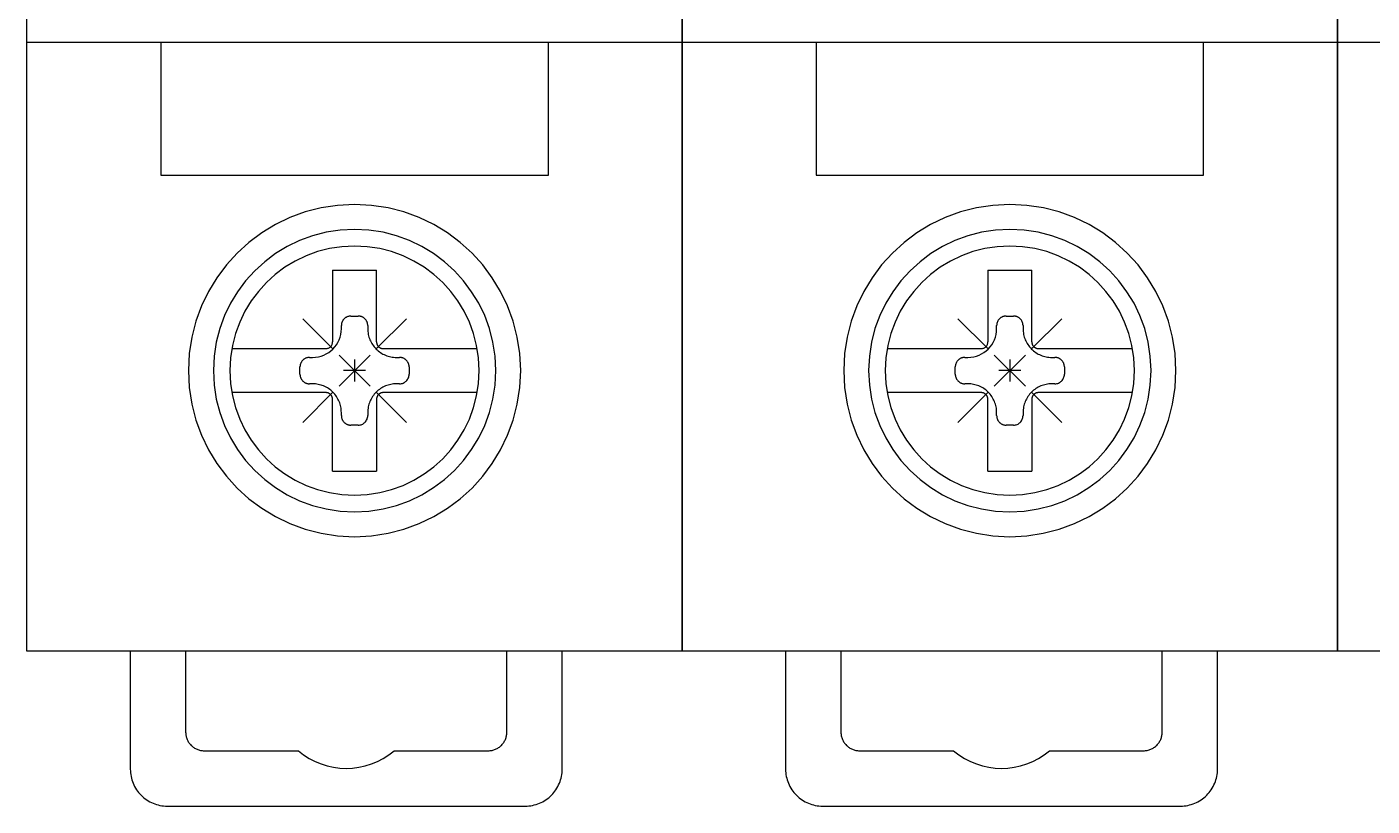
# Model space of a CAD drawing. Header units: millimetres. Extents: x 11116 to 13202, y 85802 to 88728.
# Drawn here: x 12200.18 to 12237.08, y 87155.43 to 87176.81 of the extents above; entities that cross this region are included whole.
import ezdxf

# ---------------------------------------------------------------- set-up
doc = ezdxf.new("R2010")
doc.units = ezdxf.units.MM
doc.styles.add('hwBorder', font='Cambria.ttf')

# ---------------------------------------------------------------- blocks, each defined once
blk = doc.blocks.new('*U2')
for points in [[(340.151, 40.711), (340.151, 120.193), (358.123, 120.193), (358.123, 40.711), (340.151, 40.711)], [(358.123, 40.711), (358.123, 120.193), (376.095, 120.193), (376.095, 40.711), (358.123, 40.711)], [(376.095, 40.711), (376.095, 120.193), (394.067, 120.193), (394.067, 40.711), (376.095, 40.711)], [(340.151, 57.417), (358.123, 57.417)], [(343.822, 57.417), (343.822, 53.772)], [(354.453, 53.772), (354.453, 57.417)], [(358.123, 57.417), (376.095, 57.417)], [(361.794, 57.417), (361.794, 53.772)], [(372.425, 53.772), (372.425, 57.417)], [(376.095, 57.417), (394.067, 57.417)], [(343.822, 53.772), (354.453, 53.772)], [(361.794, 53.772), (372.425, 53.772)], [(353.694, 48.406), (353.694, 48.406), (353.67, 48.872), (353.601, 49.324), (353.489, 49.761), (353.336, 50.18), (353.144, 50.578), (352.915, 50.954), (352.653, 51.304), (352.359, 51.628), (352.035, 51.922), (351.685, 52.184), (351.309, 52.413), (350.911, 52.604), (350.492, 52.758), (350.056, 52.87), (349.603, 52.939), (349.137, 52.962), (349.137, 52.962), (348.671, 52.939), (348.219, 52.87), (347.782, 52.758), (347.364, 52.604), (346.965, 52.413), (346.59, 52.184), (346.239, 51.922), (345.916, 51.628), (345.621, 51.304), (345.359, 50.954), (345.131, 50.578), (344.939, 50.18), (344.786, 49.761), (344.674, 49.324), (344.604, 48.872), (344.581, 48.406), (344.581, 48.406), (344.604, 47.94), (344.673, 47.488), (344.786, 47.051), (344.939, 46.633), (345.131, 46.234), (345.359, 45.859), (345.621, 45.508), (345.915, 45.184), (346.239, 44.89), (346.59, 44.628), (346.965, 44.4), (347.364, 44.208), (347.782, 44.055), (348.219, 43.942), (348.671, 43.873), (349.137, 43.85), (349.137, 43.85), (349.603, 43.873), (350.055, 43.942), (350.492, 44.055), (350.911, 44.208), (351.309, 44.4), (351.685, 44.628), (352.035, 44.89), (352.359, 45.184), (352.653, 45.508), (352.915, 45.859), (353.144, 46.234), (353.336, 46.633), (353.489, 47.051), (353.601, 47.488), (353.67, 47.94), (353.694, 48.406)], [(371.666, 48.406), (371.666, 48.406), (371.642, 48.872), (371.573, 49.324), (371.461, 49.761), (371.308, 50.18), (371.116, 50.578), (370.887, 50.954), (370.625, 51.304), (370.331, 51.628), (370.007, 51.922), (369.657, 52.184), (369.281, 52.413), (368.883, 52.604), (368.464, 52.758), (368.028, 52.87), (367.575, 52.939), (367.109, 52.962), (367.109, 52.962), (366.643, 52.939), (366.191, 52.87), (365.754, 52.758), (365.336, 52.604), (364.937, 52.413), (364.562, 52.184), (364.211, 51.922), (363.888, 51.628), (363.593, 51.304), (363.331, 50.954), (363.103, 50.578), (362.911, 50.18), (362.758, 49.761), (362.646, 49.324), (362.576, 48.872), (362.553, 48.406), (362.553, 48.406), (362.576, 47.94), (362.645, 47.488), (362.758, 47.051), (362.911, 46.633), (363.103, 46.234), (363.331, 45.859), (363.593, 45.508), (363.887, 45.184), (364.211, 44.89), (364.562, 44.628), (364.937, 44.4), (365.336, 44.208), (365.754, 44.055), (366.191, 43.942), (366.643, 43.873), (367.109, 43.85), (367.109, 43.85), (367.575, 43.873), (368.027, 43.942), (368.464, 44.055), (368.883, 44.208), (369.281, 44.4), (369.657, 44.628), (370.007, 44.89), (370.331, 45.184), (370.625, 45.508), (370.887, 45.859), (371.116, 46.234), (371.308, 46.633), (371.461, 47.051), (371.573, 47.488), (371.642, 47.94), (371.666, 48.406)], [(353.01, 48.406), (353.01, 48.406), (352.99, 48.802), (352.931, 49.187), (352.836, 49.558), (352.706, 49.914), (352.543, 50.252), (352.349, 50.571), (352.126, 50.87), (351.876, 51.145), (351.601, 51.395), (351.302, 51.617), (350.983, 51.812), (350.645, 51.975), (350.289, 52.105), (349.918, 52.2), (349.533, 52.259), (349.137, 52.279), (349.137, 52.279), (348.741, 52.259), (348.357, 52.2), (347.986, 52.105), (347.63, 51.975), (347.291, 51.812), (346.972, 51.617), (346.674, 51.395), (346.399, 51.145), (346.149, 50.87), (345.926, 50.571), (345.732, 50.252), (345.569, 49.914), (345.438, 49.558), (345.343, 49.187), (345.284, 48.802), (345.265, 48.406), (345.265, 48.406), (345.284, 48.01), (345.343, 47.626), (345.438, 47.254), (345.569, 46.899), (345.732, 46.56), (345.926, 46.241), (346.149, 45.943), (346.399, 45.668), (346.674, 45.418), (346.972, 45.195), (347.291, 45.001), (347.63, 44.838), (347.986, 44.707), (348.357, 44.612), (348.741, 44.553), (349.137, 44.533), (349.137, 44.533), (349.533, 44.553), (349.918, 44.612), (350.289, 44.707), (350.645, 44.838), (350.983, 45.001), (351.302, 45.195), (351.601, 45.418), (351.876, 45.668), (352.126, 45.943), (352.349, 46.241), (352.543, 46.56), (352.706, 46.899), (352.836, 47.254), (352.931, 47.626), (352.99, 48.01), (353.01, 48.406)], [(370.982, 48.406), (370.982, 48.406), (370.962, 48.802), (370.903, 49.187), (370.808, 49.558), (370.678, 49.914), (370.515, 50.252), (370.321, 50.571), (370.098, 50.87), (369.848, 51.145), (369.573, 51.395), (369.274, 51.617), (368.955, 51.812), (368.617, 51.975), (368.261, 52.105), (367.89, 52.2), (367.505, 52.259), (367.109, 52.279), (367.109, 52.279), (366.713, 52.259), (366.329, 52.2), (365.958, 52.105), (365.602, 51.975), (365.263, 51.812), (364.944, 51.617), (364.646, 51.395), (364.371, 51.145), (364.121, 50.87), (363.898, 50.571), (363.704, 50.252), (363.541, 49.914), (363.41, 49.558), (363.315, 49.187), (363.256, 48.802), (363.237, 48.406), (363.237, 48.406), (363.256, 48.01), (363.315, 47.626), (363.41, 47.254), (363.541, 46.899), (363.704, 46.56), (363.898, 46.241), (364.121, 45.943), (364.371, 45.668), (364.646, 45.418), (364.944, 45.195), (365.263, 45.001), (365.602, 44.838), (365.958, 44.707), (366.329, 44.612), (366.713, 44.553), (367.109, 44.533), (367.109, 44.533), (367.505, 44.553), (367.89, 44.612), (368.261, 44.707), (368.617, 44.838), (368.955, 45.001), (369.274, 45.195), (369.573, 45.418), (369.848, 45.668), (370.098, 45.943), (370.321, 46.241), (370.515, 46.56), (370.678, 46.899), (370.808, 47.254), (370.903, 47.626), (370.962, 48.01), (370.982, 48.406)], [(352.555, 48.406), (352.555, 48.406), (352.537, 48.756), (352.485, 49.095), (352.401, 49.422), (352.286, 49.736), (352.142, 50.035), (351.971, 50.317), (351.774, 50.58), (351.554, 50.822), (351.311, 51.043), (351.048, 51.24), (350.766, 51.411), (350.467, 51.555), (350.153, 51.67), (349.826, 51.754), (349.487, 51.806), (349.137, 51.823), (349.137, 51.823), (348.788, 51.806), (348.448, 51.754), (348.121, 51.67), (347.807, 51.555), (347.508, 51.411), (347.227, 51.24), (346.963, 51.043), (346.721, 50.822), (346.5, 50.58), (346.304, 50.317), (346.132, 50.035), (345.989, 49.736), (345.874, 49.422), (345.79, 49.095), (345.738, 48.756), (345.72, 48.406), (345.72, 48.406), (345.738, 48.057), (345.79, 47.717), (345.874, 47.39), (345.989, 47.076), (346.132, 46.777), (346.304, 46.495), (346.5, 46.232), (346.721, 45.99), (346.963, 45.769), (347.227, 45.572), (347.508, 45.401), (347.807, 45.257), (348.121, 45.143), (348.448, 45.058), (348.788, 45.006), (349.137, 44.989), (349.137, 44.989), (349.487, 45.006), (349.826, 45.058), (350.153, 45.143), (350.467, 45.257), (350.766, 45.401), (351.048, 45.572), (351.311, 45.769), (351.554, 45.99), (351.774, 46.232), (351.971, 46.495), (352.142, 46.777), (352.286, 47.076), (352.401, 47.39), (352.485, 47.717), (352.537, 48.057), (352.555, 48.406)], [(370.527, 48.406), (370.527, 48.406), (370.509, 48.756), (370.457, 49.095), (370.373, 49.422), (370.258, 49.736), (370.114, 50.035), (369.943, 50.317), (369.746, 50.58), (369.526, 50.822), (369.283, 51.043), (369.02, 51.24), (368.738, 51.411), (368.439, 51.555), (368.125, 51.67), (367.798, 51.754), (367.459, 51.806), (367.109, 51.823), (367.109, 51.823), (366.76, 51.806), (366.42, 51.754), (366.093, 51.67), (365.779, 51.555), (365.48, 51.411), (365.199, 51.24), (364.935, 51.043), (364.693, 50.822), (364.472, 50.58), (364.276, 50.317), (364.104, 50.035), (363.961, 49.736), (363.846, 49.422), (363.762, 49.095), (363.71, 48.756), (363.692, 48.406), (363.692, 48.406), (363.71, 48.057), (363.762, 47.717), (363.846, 47.39), (363.961, 47.076), (364.104, 46.777), (364.276, 46.495), (364.472, 46.232), (364.693, 45.99), (364.935, 45.769), (365.199, 45.572), (365.48, 45.401), (365.779, 45.257), (366.093, 45.143), (366.42, 45.058), (366.76, 45.006), (367.109, 44.989), (367.109, 44.989), (367.459, 45.006), (367.798, 45.058), (368.125, 45.143), (368.439, 45.257), (368.738, 45.401), (369.02, 45.572), (369.283, 45.769), (369.526, 45.99), (369.746, 46.232), (369.943, 46.495), (370.114, 46.777), (370.258, 47.076), (370.373, 47.39), (370.457, 47.717), (370.509, 48.057), (370.527, 48.406)], [(348.534, 51.164), (348.534, 49.192)], [(348.534, 51.164), (349.741, 51.164)], [(349.741, 49.192), (349.741, 51.164)], [(366.506, 51.164), (367.713, 51.164)], [(366.506, 51.164), (366.506, 49.192)], [(367.713, 49.192), (367.713, 51.164)], [(347.715, 49.829), (348.534, 49.01)], [(349.038, 49.903), (349.038, 49.903), (349.025, 49.902), (349.012, 49.901), (348.999, 49.9), (348.986, 49.898), (348.974, 49.895), (348.961, 49.891), (348.949, 49.887), (348.937, 49.883), (348.926, 49.878), (348.914, 49.872), (348.903, 49.866), (348.892, 49.859), (348.882, 49.851), (348.871, 49.843), (348.862, 49.835), (348.852, 49.826), (348.852, 49.826), (348.843, 49.816), (348.835, 49.807), (348.827, 49.796), (348.819, 49.786), (348.812, 49.775), (348.806, 49.764), (348.8, 49.752), (348.795, 49.741), (348.79, 49.729), (348.787, 49.717), (348.783, 49.704), (348.78, 49.692), (348.778, 49.679), (348.777, 49.666), (348.776, 49.653), (348.775, 49.64)], [(349.038, 49.903), (349.237, 49.903)], [(349.499, 49.64), (349.499, 49.64), (349.499, 49.653), (349.498, 49.666), (349.496, 49.679), (349.494, 49.692), (349.491, 49.704), (349.488, 49.717), (349.484, 49.729), (349.479, 49.741), (349.474, 49.752), (349.468, 49.764), (349.462, 49.775), (349.455, 49.786), (349.448, 49.796), (349.44, 49.807), (349.431, 49.816), (349.423, 49.826), (349.423, 49.826), (349.413, 49.835), (349.403, 49.843), (349.393, 49.851), (349.383, 49.859), (349.372, 49.866), (349.36, 49.872), (349.349, 49.878), (349.337, 49.883), (349.325, 49.887), (349.313, 49.891), (349.301, 49.895), (349.288, 49.898), (349.276, 49.9), (349.263, 49.901), (349.25, 49.902), (349.237, 49.903)], [(349.741, 49.01), (350.56, 49.829)], [(365.687, 49.829), (366.506, 49.01)], [(367.01, 49.903), (367.01, 49.903), (366.997, 49.902), (366.984, 49.901), (366.971, 49.9), (366.958, 49.898), (366.946, 49.895), (366.933, 49.891), (366.921, 49.887), (366.909, 49.883), (366.898, 49.878), (366.886, 49.872), (366.875, 49.866), (366.864, 49.859), (366.854, 49.851), (366.843, 49.843), (366.834, 49.835), (366.824, 49.826), (366.824, 49.826), (366.815, 49.816), (366.807, 49.807), (366.799, 49.796), (366.791, 49.786), (366.784, 49.775), (366.778, 49.764), (366.772, 49.752), (366.767, 49.741), (366.762, 49.729), (366.759, 49.717), (366.755, 49.704), (366.752, 49.692), (366.75, 49.679), (366.749, 49.666), (366.748, 49.653), (366.747, 49.64)], [(367.01, 49.903), (367.209, 49.903)], [(367.471, 49.64), (367.471, 49.64), (367.471, 49.653), (367.47, 49.666), (367.468, 49.679), (367.466, 49.692), (367.463, 49.704), (367.46, 49.717), (367.456, 49.729), (367.451, 49.741), (367.446, 49.752), (367.44, 49.764), (367.434, 49.775), (367.427, 49.786), (367.42, 49.796), (367.412, 49.807), (367.403, 49.816), (367.395, 49.826), (367.395, 49.826), (367.385, 49.835), (367.375, 49.843), (367.365, 49.851), (367.355, 49.859), (367.344, 49.866), (367.332, 49.872), (367.321, 49.878), (367.309, 49.883), (367.297, 49.887), (367.285, 49.891), (367.273, 49.895), (367.26, 49.898), (367.248, 49.9), (367.235, 49.901), (367.222, 49.902), (367.209, 49.903)], [(367.713, 49.01), (368.532, 49.829)], [(347.988, 48.768), (347.988, 48.768), (348.068, 48.772), (348.147, 48.784), (348.222, 48.804), (348.294, 48.83), (348.363, 48.863), (348.428, 48.903), (348.489, 48.948), (348.545, 48.999), (348.595, 49.055), (348.641, 49.115), (348.68, 49.18), (348.713, 49.249), (348.74, 49.322), (348.759, 49.397), (348.771, 49.475), (348.775, 49.555)], [(348.775, 49.555), (348.775, 49.64)], [(349.499, 49.64), (349.499, 49.555)], [(349.499, 49.555), (349.499, 49.555), (349.5, 49.517), (349.503, 49.478), (349.508, 49.439), (349.515, 49.401), (349.523, 49.364), (349.533, 49.327), (349.545, 49.29), (349.559, 49.254), (349.575, 49.219), (349.592, 49.185), (349.611, 49.151), (349.632, 49.119), (349.654, 49.087), (349.678, 49.057), (349.703, 49.027), (349.73, 48.999), (349.73, 48.999), (349.758, 48.972), (349.788, 48.947), (349.818, 48.923), (349.85, 48.901), (349.882, 48.88), (349.916, 48.861), (349.95, 48.844), (349.985, 48.828), (350.021, 48.814), (350.058, 48.802), (350.095, 48.792), (350.132, 48.783), (350.17, 48.777), (350.209, 48.772), (350.248, 48.769), (350.287, 48.768)], [(365.96, 48.768), (365.96, 48.768), (366.04, 48.772), (366.119, 48.784), (366.194, 48.804), (366.266, 48.83), (366.335, 48.863), (366.4, 48.903), (366.461, 48.948), (366.517, 48.999), (366.567, 49.055), (366.613, 49.115), (366.652, 49.18), (366.685, 49.249), (366.712, 49.322), (366.731, 49.397), (366.743, 49.475), (366.747, 49.555)], [(366.747, 49.555), (366.747, 49.64)], [(367.471, 49.64), (367.471, 49.555)], [(367.471, 49.555), (367.471, 49.555), (367.472, 49.517), (367.475, 49.478), (367.48, 49.439), (367.487, 49.401), (367.495, 49.364), (367.505, 49.327), (367.517, 49.29), (367.531, 49.254), (367.547, 49.219), (367.564, 49.185), (367.583, 49.151), (367.604, 49.119), (367.626, 49.087), (367.65, 49.057), (367.675, 49.027), (367.702, 48.999), (367.702, 48.999), (367.73, 48.972), (367.76, 48.947), (367.79, 48.923), (367.822, 48.901), (367.854, 48.88), (367.888, 48.861), (367.922, 48.844), (367.957, 48.828), (367.993, 48.814), (368.03, 48.802), (368.067, 48.792), (368.104, 48.783), (368.142, 48.777), (368.181, 48.772), (368.22, 48.769), (368.259, 48.768)], [(348.352, 49.01), (348.352, 49.01), (348.37, 49.011), (348.388, 49.013), (348.406, 49.018), (348.423, 49.024), (348.438, 49.032), (348.453, 49.041), (348.467, 49.051), (348.481, 49.063), (348.492, 49.076), (348.503, 49.09), (348.512, 49.105), (348.52, 49.121), (348.526, 49.138), (348.53, 49.155), (348.533, 49.173), (348.534, 49.192)], [(349.741, 49.192), (349.741, 49.192), (349.741, 49.183), (349.741, 49.174), (349.742, 49.165), (349.744, 49.156), (349.746, 49.148), (349.748, 49.139), (349.751, 49.131), (349.754, 49.122), (349.758, 49.114), (349.762, 49.106), (349.766, 49.099), (349.771, 49.091), (349.776, 49.084), (349.782, 49.076), (349.788, 49.07), (349.794, 49.063), (349.794, 49.063), (349.8, 49.057), (349.807, 49.051), (349.814, 49.045), (349.822, 49.04), (349.829, 49.036), (349.837, 49.031), (349.845, 49.027), (349.853, 49.023), (349.861, 49.02), (349.87, 49.018), (349.878, 49.015), (349.887, 49.013), (349.896, 49.012), (349.905, 49.01), (349.914, 49.01), (349.923, 49.01)], [(366.324, 49.01), (366.324, 49.01), (366.342, 49.011), (366.36, 49.013), (366.378, 49.018), (366.395, 49.024), (366.41, 49.032), (366.425, 49.041), (366.439, 49.051), (366.453, 49.063), (366.464, 49.076), (366.475, 49.09), (366.484, 49.105), (366.492, 49.121), (366.498, 49.138), (366.502, 49.155), (366.505, 49.173), (366.506, 49.192)], [(367.713, 49.192), (367.713, 49.192), (367.713, 49.183), (367.713, 49.174), (367.714, 49.165), (367.716, 49.156), (367.718, 49.148), (367.72, 49.139), (367.723, 49.131), (367.726, 49.122), (367.73, 49.114), (367.734, 49.106), (367.738, 49.099), (367.743, 49.091), (367.748, 49.084), (367.754, 49.076), (367.76, 49.07), (367.766, 49.063), (367.766, 49.063), (367.772, 49.057), (367.779, 49.051), (367.786, 49.045), (367.794, 49.04), (367.801, 49.036), (367.809, 49.031), (367.817, 49.027), (367.825, 49.023), (367.833, 49.02), (367.842, 49.018), (367.85, 49.015), (367.859, 49.013), (367.868, 49.012), (367.877, 49.01), (367.886, 49.01), (367.895, 49.01)], [(345.774, 49.01), (348.352, 49.01)], [(347.903, 48.768), (347.903, 48.768), (347.89, 48.768), (347.877, 48.767), (347.864, 48.765), (347.852, 48.763), (347.839, 48.76), (347.827, 48.757), (347.815, 48.753), (347.803, 48.748), (347.791, 48.743), (347.779, 48.737), (347.768, 48.731), (347.758, 48.724), (347.747, 48.717), (347.737, 48.709), (347.727, 48.7), (347.718, 48.691), (347.718, 48.691), (347.709, 48.682), (347.7, 48.672), (347.692, 48.662), (347.685, 48.651), (347.678, 48.641), (347.672, 48.63), (347.666, 48.618), (347.661, 48.606), (347.656, 48.594), (347.652, 48.582), (347.649, 48.57), (347.646, 48.557), (347.644, 48.545), (347.642, 48.532), (347.641, 48.519), (347.641, 48.506)], [(347.903, 48.768), (347.988, 48.768)], [(348.711, 47.979), (349.564, 48.833)], [(348.711, 48.833), (349.564, 47.979)], [(349.137, 48.708), (349.137, 48.104)], [(349.923, 49.01), (352.501, 49.01)], [(350.287, 48.768), (350.371, 48.768)], [(350.634, 48.506), (350.634, 48.506), (350.633, 48.519), (350.633, 48.532), (350.631, 48.545), (350.629, 48.557), (350.626, 48.57), (350.622, 48.582), (350.618, 48.594), (350.614, 48.606), (350.609, 48.618), (350.603, 48.63), (350.597, 48.641), (350.59, 48.651), (350.582, 48.662), (350.574, 48.672), (350.566, 48.682), (350.557, 48.691), (350.557, 48.691), (350.548, 48.7), (350.538, 48.709), (350.527, 48.717), (350.517, 48.724), (350.506, 48.731), (350.495, 48.737), (350.483, 48.743), (350.472, 48.748), (350.46, 48.753), (350.448, 48.757), (350.435, 48.76), (350.423, 48.763), (350.41, 48.765), (350.397, 48.767), (350.384, 48.768), (350.371, 48.768)], [(363.746, 49.01), (366.324, 49.01)], [(365.875, 48.768), (365.875, 48.768), (365.862, 48.768), (365.849, 48.767), (365.836, 48.765), (365.824, 48.763), (365.811, 48.76), (365.799, 48.757), (365.787, 48.753), (365.775, 48.748), (365.763, 48.743), (365.751, 48.737), (365.74, 48.731), (365.73, 48.724), (365.719, 48.717), (365.709, 48.709), (365.699, 48.7), (365.69, 48.691), (365.69, 48.691), (365.681, 48.682), (365.672, 48.672), (365.664, 48.662), (365.657, 48.651), (365.65, 48.641), (365.644, 48.63), (365.638, 48.618), (365.633, 48.606), (365.628, 48.594), (365.624, 48.582), (365.621, 48.57), (365.618, 48.557), (365.616, 48.545), (365.614, 48.532), (365.613, 48.519), (365.613, 48.506)], [(365.875, 48.768), (365.96, 48.768)], [(366.683, 48.833), (367.536, 47.979)], [(366.683, 47.979), (367.536, 48.833)], [(367.109, 48.708), (367.109, 48.104)], [(367.895, 49.01), (370.473, 49.01)], [(368.259, 48.768), (368.343, 48.768)], [(368.606, 48.506), (368.606, 48.506), (368.605, 48.519), (368.605, 48.532), (368.603, 48.545), (368.601, 48.557), (368.598, 48.57), (368.594, 48.582), (368.59, 48.594), (368.586, 48.606), (368.581, 48.618), (368.575, 48.63), (368.569, 48.641), (368.562, 48.651), (368.554, 48.662), (368.546, 48.672), (368.538, 48.682), (368.529, 48.691), (368.529, 48.691), (368.52, 48.7), (368.51, 48.709), (368.499, 48.717), (368.489, 48.724), (368.478, 48.731), (368.467, 48.737), (368.455, 48.743), (368.444, 48.748), (368.432, 48.753), (368.42, 48.757), (368.407, 48.76), (368.395, 48.763), (368.382, 48.765), (368.369, 48.767), (368.356, 48.768), (368.343, 48.768)], [(347.641, 48.306), (347.641, 48.506)], [(349.439, 48.406), (348.836, 48.406)], [(350.634, 48.506), (350.634, 48.306)], [(365.613, 48.306), (365.613, 48.506)], [(367.411, 48.406), (366.808, 48.406)], [(368.606, 48.506), (368.606, 48.306)], [(347.641, 48.306), (347.641, 48.306), (347.641, 48.293), (347.642, 48.28), (347.644, 48.268), (347.646, 48.255), (347.649, 48.242), (347.652, 48.23), (347.656, 48.218), (347.661, 48.206), (347.666, 48.194), (347.672, 48.183), (347.678, 48.172), (347.685, 48.161), (347.692, 48.15), (347.7, 48.14), (347.709, 48.13), (347.718, 48.121), (347.718, 48.121), (347.727, 48.112), (347.737, 48.103), (347.747, 48.095), (347.758, 48.088), (347.768, 48.081), (347.779, 48.075), (347.791, 48.069), (347.803, 48.064), (347.815, 48.059), (347.827, 48.055), (347.839, 48.052), (347.852, 48.049), (347.864, 48.047), (347.877, 48.045), (347.89, 48.044), (347.903, 48.044)], [(347.988, 48.044), (347.903, 48.044)], [(348.775, 47.256), (348.775, 47.256), (348.774, 47.296), (348.771, 47.334), (348.767, 47.373), (348.76, 47.411), (348.751, 47.449), (348.741, 47.486), (348.729, 47.522), (348.715, 47.558), (348.7, 47.593), (348.682, 47.627), (348.664, 47.661), (348.643, 47.693), (348.621, 47.725), (348.597, 47.756), (348.572, 47.785), (348.545, 47.813), (348.545, 47.813), (348.516, 47.84), (348.487, 47.866), (348.456, 47.89), (348.425, 47.912), (348.392, 47.932), (348.359, 47.951), (348.324, 47.969), (348.289, 47.984), (348.253, 47.998), (348.217, 48.01), (348.18, 48.02), (348.142, 48.029), (348.104, 48.035), (348.066, 48.04), (348.027, 48.043), (347.988, 48.044)], [(350.287, 48.044), (350.287, 48.044), (350.248, 48.043), (350.209, 48.04), (350.17, 48.035), (350.132, 48.029), (350.095, 48.02), (350.058, 48.01), (350.021, 47.998), (349.985, 47.984), (349.95, 47.969), (349.916, 47.951), (349.882, 47.932), (349.85, 47.912), (349.818, 47.89), (349.788, 47.866), (349.758, 47.84), (349.73, 47.813), (349.73, 47.813), (349.703, 47.785), (349.678, 47.756), (349.654, 47.725), (349.632, 47.693), (349.611, 47.661), (349.592, 47.627), (349.575, 47.593), (349.559, 47.558), (349.545, 47.522), (349.533, 47.486), (349.523, 47.449), (349.515, 47.411), (349.508, 47.373), (349.503, 47.334), (349.5, 47.296), (349.499, 47.256)], [(350.371, 48.044), (350.287, 48.044)], [(350.371, 48.044), (350.371, 48.044), (350.398, 48.045), (350.424, 48.049), (350.449, 48.056), (350.474, 48.065), (350.496, 48.076), (350.518, 48.089), (350.538, 48.104), (350.557, 48.121), (350.574, 48.139), (350.589, 48.16), (350.602, 48.181), (350.613, 48.204), (350.622, 48.228), (350.629, 48.253), (350.632, 48.28), (350.634, 48.306)], [(365.613, 48.306), (365.613, 48.306), (365.613, 48.293), (365.614, 48.28), (365.616, 48.268), (365.618, 48.255), (365.621, 48.242), (365.624, 48.23), (365.628, 48.218), (365.633, 48.206), (365.638, 48.194), (365.644, 48.183), (365.65, 48.172), (365.657, 48.161), (365.664, 48.15), (365.672, 48.14), (365.681, 48.13), (365.69, 48.121), (365.69, 48.121), (365.699, 48.112), (365.709, 48.103), (365.719, 48.095), (365.73, 48.088), (365.74, 48.081), (365.751, 48.075), (365.763, 48.069), (365.775, 48.064), (365.787, 48.059), (365.799, 48.055), (365.811, 48.052), (365.824, 48.049), (365.836, 48.047), (365.849, 48.045), (365.862, 48.044), (365.875, 48.044)], [(365.96, 48.044), (365.875, 48.044)], [(366.747, 47.256), (366.747, 47.256), (366.746, 47.296), (366.743, 47.334), (366.739, 47.373), (366.732, 47.411), (366.723, 47.449), (366.713, 47.486), (366.701, 47.522), (366.687, 47.558), (366.672, 47.593), (366.654, 47.627), (366.636, 47.661), (366.615, 47.693), (366.593, 47.725), (366.569, 47.756), (366.544, 47.785), (366.517, 47.813), (366.517, 47.813), (366.488, 47.84), (366.459, 47.866), (366.428, 47.89), (366.397, 47.912), (366.364, 47.932), (366.331, 47.951), (366.296, 47.969), (366.261, 47.984), (366.225, 47.998), (366.189, 48.01), (366.152, 48.02), (366.114, 48.029), (366.076, 48.035), (366.038, 48.04), (365.999, 48.043), (365.96, 48.044)], [(368.259, 48.044), (368.259, 48.044), (368.22, 48.043), (368.181, 48.04), (368.142, 48.035), (368.104, 48.029), (368.067, 48.02), (368.03, 48.01), (367.993, 47.998), (367.957, 47.984), (367.922, 47.969), (367.888, 47.951), (367.854, 47.932), (367.822, 47.912), (367.79, 47.89), (367.76, 47.866), (367.73, 47.84), (367.702, 47.813), (367.702, 47.813), (367.675, 47.785), (367.65, 47.756), (367.626, 47.725), (367.604, 47.693), (367.583, 47.661), (367.564, 47.627), (367.547, 47.593), (367.531, 47.558), (367.517, 47.522), (367.505, 47.486), (367.495, 47.449), (367.487, 47.411), (367.48, 47.373), (367.475, 47.334), (367.472, 47.296), (367.471, 47.256)], [(368.343, 48.044), (368.259, 48.044)], [(368.343, 48.044), (368.343, 48.044), (368.37, 48.045), (368.396, 48.049), (368.421, 48.056), (368.446, 48.065), (368.468, 48.076), (368.49, 48.089), (368.51, 48.104), (368.529, 48.121), (368.546, 48.139), (368.561, 48.16), (368.574, 48.181), (368.585, 48.204), (368.594, 48.228), (368.601, 48.253), (368.604, 48.28), (368.606, 48.306)], [(348.352, 47.802), (345.774, 47.802)], [(347.715, 46.983), (348.534, 47.802)], [(348.534, 47.62), (348.534, 47.62), (348.534, 47.629), (348.533, 47.638), (348.532, 47.647), (348.53, 47.656), (348.528, 47.665), (348.526, 47.673), (348.523, 47.682), (348.52, 47.69), (348.516, 47.698), (348.512, 47.706), (348.508, 47.714), (348.503, 47.721), (348.498, 47.729), (348.493, 47.736), (348.487, 47.743), (348.481, 47.749), (348.481, 47.749), (348.474, 47.755), (348.467, 47.761), (348.46, 47.767), (348.453, 47.772), (348.445, 47.777), (348.437, 47.781), (348.429, 47.785), (348.421, 47.789), (348.413, 47.792), (348.405, 47.795), (348.396, 47.797), (348.387, 47.799), (348.378, 47.801), (348.37, 47.802), (348.361, 47.802), (348.352, 47.802)], [(348.534, 45.648), (348.534, 47.62)], [(349.923, 47.802), (349.923, 47.802), (349.914, 47.802), (349.905, 47.802), (349.896, 47.801), (349.887, 47.799), (349.878, 47.797), (349.87, 47.795), (349.861, 47.792), (349.853, 47.789), (349.845, 47.785), (349.837, 47.781), (349.829, 47.777), (349.822, 47.772), (349.814, 47.767), (349.807, 47.761), (349.8, 47.755), (349.794, 47.749), (349.794, 47.749), (349.788, 47.743), (349.782, 47.736), (349.776, 47.729), (349.771, 47.721), (349.766, 47.714), (349.762, 47.706), (349.758, 47.698), (349.754, 47.69), (349.751, 47.682), (349.748, 47.673), (349.746, 47.665), (349.744, 47.656), (349.742, 47.647), (349.741, 47.638), (349.741, 47.629), (349.741, 47.62)], [(349.741, 47.802), (350.56, 46.983)], [(349.741, 47.62), (349.741, 45.648)], [(352.501, 47.802), (349.923, 47.802)], [(366.324, 47.802), (363.746, 47.802)], [(365.687, 46.983), (366.506, 47.802)], [(366.506, 47.62), (366.506, 47.62), (366.506, 47.629), (366.505, 47.638), (366.504, 47.647), (366.502, 47.656), (366.5, 47.665), (366.498, 47.673), (366.495, 47.682), (366.492, 47.69), (366.488, 47.698), (366.484, 47.706), (366.48, 47.714), (366.475, 47.721), (366.47, 47.729), (366.465, 47.736), (366.459, 47.743), (366.453, 47.749), (366.453, 47.749), (366.446, 47.755), (366.439, 47.761), (366.432, 47.767), (366.425, 47.772), (366.417, 47.777), (366.409, 47.781), (366.401, 47.785), (366.393, 47.789), (366.385, 47.792), (366.377, 47.795), (366.368, 47.797), (366.359, 47.799), (366.35, 47.801), (366.342, 47.802), (366.333, 47.802), (366.324, 47.802)], [(366.506, 45.648), (366.506, 47.62)], [(367.713, 47.802), (368.532, 46.983)], [(367.895, 47.802), (367.895, 47.802), (367.886, 47.802), (367.877, 47.802), (367.868, 47.801), (367.859, 47.799), (367.85, 47.797), (367.842, 47.795), (367.833, 47.792), (367.825, 47.789), (367.817, 47.785), (367.809, 47.781), (367.801, 47.777), (367.794, 47.772), (367.786, 47.767), (367.779, 47.761), (367.772, 47.755), (367.766, 47.749), (367.766, 47.749), (367.76, 47.743), (367.754, 47.736), (367.748, 47.729), (367.743, 47.721), (367.738, 47.714), (367.734, 47.706), (367.73, 47.698), (367.726, 47.69), (367.723, 47.682), (367.72, 47.673), (367.718, 47.665), (367.716, 47.656), (367.714, 47.647), (367.713, 47.638), (367.713, 47.629), (367.713, 47.62)], [(367.713, 47.62), (367.713, 45.648)], [(370.473, 47.802), (367.895, 47.802)], [(348.775, 47.172), (348.775, 47.256)], [(349.499, 47.256), (349.499, 47.172)], [(366.747, 47.172), (366.747, 47.256)], [(367.471, 47.256), (367.471, 47.172)], [(348.775, 47.172), (348.775, 47.172), (348.776, 47.159), (348.777, 47.146), (348.778, 47.133), (348.78, 47.121), (348.783, 47.108), (348.787, 47.096), (348.79, 47.084), (348.795, 47.072), (348.8, 47.06), (348.806, 47.048), (348.812, 47.037), (348.819, 47.026), (348.827, 47.016), (348.835, 47.006), (348.843, 46.996), (348.852, 46.986), (348.852, 46.986), (348.862, 46.977), (348.871, 46.969), (348.882, 46.961), (348.892, 46.954), (348.903, 46.947), (348.914, 46.941), (348.926, 46.935), (348.937, 46.93), (348.949, 46.925), (348.961, 46.921), (348.974, 46.918), (348.986, 46.915), (348.999, 46.913), (349.012, 46.911), (349.025, 46.91), (349.038, 46.909)], [(349.237, 46.909), (349.038, 46.909)], [(349.237, 46.909), (349.237, 46.909), (349.264, 46.911), (349.29, 46.915), (349.315, 46.921), (349.339, 46.93), (349.362, 46.941), (349.383, 46.954), (349.404, 46.97), (349.422, 46.986), (349.439, 47.005), (349.454, 47.025), (349.468, 47.047), (349.479, 47.07), (349.487, 47.094), (349.494, 47.119), (349.498, 47.145), (349.499, 47.172)], [(366.747, 47.172), (366.747, 47.172), (366.748, 47.159), (366.749, 47.146), (366.75, 47.133), (366.752, 47.121), (366.755, 47.108), (366.759, 47.096), (366.762, 47.084), (366.767, 47.072), (366.772, 47.06), (366.778, 47.048), (366.784, 47.037), (366.791, 47.026), (366.799, 47.016), (366.807, 47.006), (366.815, 46.996), (366.824, 46.986), (366.824, 46.986), (366.834, 46.977), (366.843, 46.969), (366.854, 46.961), (366.864, 46.954), (366.875, 46.947), (366.886, 46.941), (366.898, 46.935), (366.909, 46.93), (366.921, 46.925), (366.933, 46.921), (366.946, 46.918), (366.958, 46.915), (366.971, 46.913), (366.984, 46.911), (366.997, 46.91), (367.01, 46.909)], [(367.209, 46.909), (367.01, 46.909)], [(367.209, 46.909), (367.209, 46.909), (367.236, 46.911), (367.262, 46.915), (367.287, 46.921), (367.311, 46.93), (367.334, 46.941), (367.355, 46.954), (367.376, 46.97), (367.394, 46.986), (367.411, 47.005), (367.426, 47.025), (367.44, 47.047), (367.451, 47.07), (367.459, 47.094), (367.466, 47.119), (367.47, 47.145), (367.471, 47.172)], [(348.534, 45.648), (349.741, 45.648)], [(366.506, 45.648), (367.713, 45.648)], [(342.986, 40.711), (342.986, 37.471), (342.986, 37.471), (342.988, 37.421), (342.991, 37.371), (342.997, 37.321), (343.006, 37.273), (343.017, 37.224), (343.03, 37.177), (343.046, 37.13), (343.063, 37.084), (343.083, 37.038), (343.106, 36.994), (343.13, 36.951), (343.156, 36.909), (343.185, 36.869), (343.216, 36.829), (343.248, 36.791), (343.283, 36.755), (343.283, 36.755), (343.319, 36.72), (343.357, 36.688), (343.396, 36.657), (343.437, 36.629), (343.479, 36.602), (343.522, 36.578), (343.566, 36.556), (343.611, 36.536), (343.657, 36.518), (343.704, 36.502), (343.752, 36.489), (343.8, 36.478), (343.849, 36.47), (343.899, 36.463), (343.949, 36.46), (343.999, 36.458), (353.82, 36.458), (353.82, 36.458), (353.87, 36.46), (353.92, 36.463), (353.97, 36.47), (354.019, 36.478), (354.067, 36.489), (354.114, 36.502), (354.161, 36.518), (354.208, 36.536), (354.253, 36.556), (354.297, 36.578), (354.34, 36.602), (354.382, 36.629), (354.422, 36.657), (354.462, 36.688), (354.5, 36.72), (354.536, 36.755), (354.536, 36.755), (354.571, 36.791), (354.603, 36.829), (354.634, 36.869), (354.662, 36.909), (354.689, 36.951), (354.713, 36.994), (354.735, 37.038), (354.756, 37.084), (354.773, 37.13), (354.789, 37.177), (354.802, 37.224), (354.813, 37.273), (354.821, 37.321), (354.828, 37.371), (354.831, 37.421), (354.833, 37.471), (354.833, 40.711)], [(344.505, 40.711), (344.505, 38.483), (344.505, 38.483), (344.506, 38.458), (344.508, 38.433), (344.511, 38.409), (344.515, 38.384), (344.52, 38.36), (344.527, 38.336), (344.535, 38.313), (344.544, 38.29), (344.554, 38.267), (344.565, 38.245), (344.577, 38.224), (344.59, 38.203), (344.604, 38.183), (344.62, 38.163), (344.636, 38.144), (344.653, 38.125), (344.653, 38.125), (344.672, 38.108), (344.69, 38.092), (344.71, 38.077), (344.73, 38.062), (344.751, 38.049), (344.773, 38.037), (344.795, 38.026), (344.818, 38.016), (344.84, 38.007), (344.864, 37.999), (344.888, 37.993), (344.912, 37.987), (344.936, 37.983), (344.961, 37.98), (344.986, 37.978), (345.011, 37.977), (347.596, 37.977)], [(350.223, 37.977), (352.808, 37.977), (352.808, 37.977), (352.833, 37.978), (352.858, 37.98), (352.882, 37.983), (352.907, 37.987), (352.931, 37.993), (352.955, 37.999), (352.978, 38.007), (353.001, 38.016), (353.024, 38.026), (353.046, 38.037), (353.067, 38.049), (353.088, 38.062), (353.109, 38.077), (353.128, 38.092), (353.147, 38.108), (353.166, 38.125), (353.166, 38.125), (353.183, 38.144), (353.199, 38.163), (353.214, 38.183), (353.229, 38.203), (353.242, 38.224), (353.254, 38.245), (353.265, 38.267), (353.275, 38.29), (353.284, 38.313), (353.292, 38.336), (353.299, 38.36), (353.304, 38.384), (353.308, 38.409), (353.311, 38.433), (353.313, 38.458), (353.314, 38.483), (353.314, 40.711)], [(360.958, 40.711), (360.958, 37.471), (360.958, 37.471), (360.96, 37.421), (360.963, 37.371), (360.969, 37.321), (360.978, 37.273), (360.989, 37.224), (361.002, 37.177), (361.018, 37.13), (361.035, 37.084), (361.055, 37.038), (361.078, 36.994), (361.102, 36.951), (361.128, 36.909), (361.157, 36.869), (361.188, 36.829), (361.22, 36.791), (361.255, 36.755), (361.255, 36.755), (361.291, 36.72), (361.329, 36.688), (361.368, 36.657), (361.409, 36.629), (361.451, 36.602), (361.494, 36.578), (361.538, 36.556), (361.583, 36.536), (361.629, 36.518), (361.676, 36.502), (361.724, 36.489), (361.772, 36.478), (361.821, 36.47), (361.871, 36.463), (361.921, 36.46), (361.971, 36.458), (371.792, 36.458), (371.792, 36.458), (371.842, 36.46), (371.892, 36.463), (371.942, 36.47), (371.991, 36.478), (372.039, 36.489), (372.086, 36.502), (372.133, 36.518), (372.18, 36.536), (372.225, 36.556), (372.269, 36.578), (372.312, 36.602), (372.354, 36.629), (372.394, 36.657), (372.434, 36.688), (372.472, 36.72), (372.508, 36.755), (372.508, 36.755), (372.543, 36.791), (372.575, 36.829), (372.606, 36.869), (372.634, 36.909), (372.661, 36.951), (372.685, 36.994), (372.707, 37.038), (372.728, 37.084), (372.745, 37.13), (372.761, 37.177), (372.774, 37.224), (372.785, 37.273), (372.793, 37.321), (372.8, 37.371), (372.803, 37.421), (372.805, 37.471), (372.805, 40.711)], [(362.477, 40.711), (362.477, 38.483), (362.477, 38.483), (362.478, 38.458), (362.48, 38.433), (362.483, 38.409), (362.487, 38.384), (362.492, 38.36), (362.499, 38.336), (362.507, 38.313), (362.516, 38.29), (362.526, 38.267), (362.537, 38.245), (362.549, 38.224), (362.562, 38.203), (362.576, 38.183), (362.592, 38.163), (362.608, 38.144), (362.625, 38.125), (362.625, 38.125), (362.644, 38.108), (362.662, 38.092), (362.682, 38.077), (362.702, 38.062), (362.723, 38.049), (362.745, 38.037), (362.767, 38.026), (362.79, 38.016), (362.812, 38.007), (362.836, 37.999), (362.86, 37.993), (362.884, 37.987), (362.908, 37.983), (362.933, 37.98), (362.958, 37.978), (362.983, 37.977), (365.568, 37.977)], [(368.195, 37.977), (370.78, 37.977), (370.78, 37.977), (370.805, 37.978), (370.83, 37.98), (370.854, 37.983), (370.879, 37.987), (370.903, 37.993), (370.927, 37.999), (370.95, 38.007), (370.973, 38.016), (370.996, 38.026), (371.018, 38.037), (371.039, 38.049), (371.06, 38.062), (371.081, 38.077), (371.1, 38.092), (371.119, 38.108), (371.138, 38.125), (371.138, 38.125), (371.155, 38.144), (371.171, 38.163), (371.186, 38.183), (371.201, 38.203), (371.214, 38.224), (371.226, 38.245), (371.237, 38.267), (371.247, 38.29), (371.256, 38.313), (371.264, 38.336), (371.271, 38.36), (371.276, 38.384), (371.28, 38.409), (371.283, 38.433), (371.285, 38.458), (371.286, 38.483), (371.286, 40.711)], [(347.596, 37.977), (347.596, 37.977), (347.741, 37.864), (347.895, 37.765), (348.054, 37.682), (348.219, 37.614), (348.388, 37.561), (348.56, 37.523), (348.734, 37.501), (348.909, 37.493), (349.085, 37.501), (349.259, 37.523), (349.431, 37.561), (349.6, 37.614), (349.765, 37.682), (349.924, 37.765), (350.077, 37.864), (350.223, 37.977)], [(365.568, 37.977), (365.568, 37.977), (365.713, 37.864), (365.867, 37.765), (366.026, 37.682), (366.191, 37.614), (366.36, 37.561), (366.532, 37.523), (366.706, 37.501), (366.881, 37.493), (367.057, 37.501), (367.231, 37.523), (367.403, 37.561), (367.572, 37.614), (367.737, 37.682), (367.896, 37.765), (368.049, 37.864), (368.195, 37.977)]]:
    blk.add_lwpolyline(points)
at = {"color": 251, "ltscale": 5, "style": 'hwBorder', "flags": 8}
blk.add_attdef('NSX', (347.783, 82.208), '', height=1.5, dxfattribs=at)
at = {"ltscale": 5, "style": 'hwBorder', "flags": 8}
blk.add_attdef('RAITING', (342.771, 64.014), '', height=1.5, dxfattribs=at)

msp = doc.modelspace()

# ---------------------------------------------------------------- block references
msp.add_blockref('*U2', (11860.032, 87118.97))

doc.saveas('drawing.dxf')
